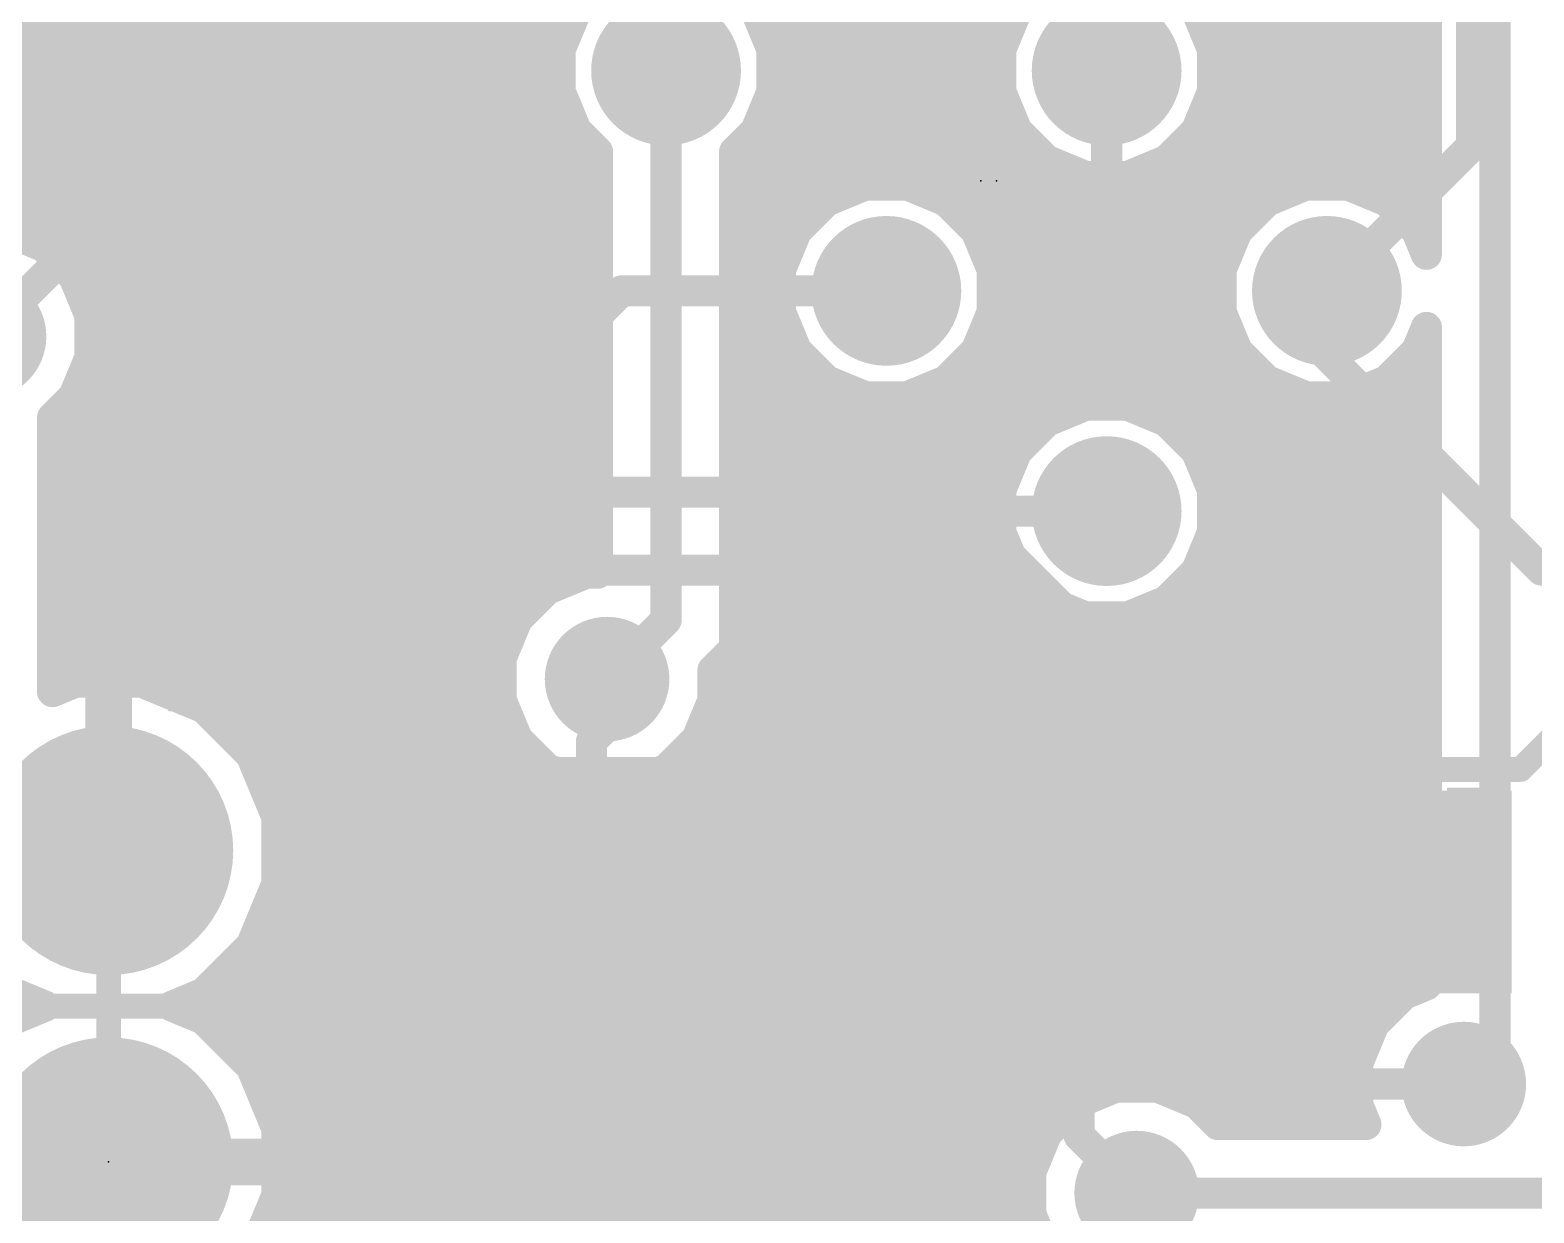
# Model space of a CAD drawing. Extents: x -0.3 to 61.8, y 0 to 38.4.
# Drawn here: x 22.22 to 34.48, y 9.87 to 19.52 of the extents above; entities that cross this region are included whole.
import ezdxf

# ---------------------------------------------------------------- set-up
doc = ezdxf.new("R2010")
doc.units = 0
for name, color, linetype in [('1', 22, 'CONTINUOUS'), ('16', 175, 'CONTINUOUS'), ('17', 82, 'CONTINUOUS'), ('18', 82, 'CONTINUOUS'), ('21', 7, 'CONTINUOUS'), ('22', 2, 'CONTINUOUS'), ('23', 7, 'CONTINUOUS'), ('24', 7, 'CONTINUOUS'), ('29', 253, 'CONTINUOUS'), ('30', 253, 'CONTINUOUS'), ('51', 53, 'CONTINUOUS')]:
    doc.layers.add(name, color=color, linetype=linetype)

# ---------------------------------------------------------------- blocks, each defined once
blk = doc.blocks.new('ROUNDP')
at = {"const_width": 0.5}
blk.add_lwpolyline([(0, -0.25, 1), (0, 0.25, 1), (0, -0.25)], format="xyb", dxfattribs=at)
blk = doc.blocks.new('RECT')
blk.add_solid([(-0.5, -0.5), (0.5, -0.5), (-0.5, 0.5), (0.5, 0.5)])
blk = doc.blocks.new('ROUNDV')
at = {"const_width": 0.5}
blk.add_lwpolyline([(0, -0.25, 1), (0, 0.25, 1), (0, -0.25)], format="xyb", dxfattribs=at)

msp = doc.modelspace()

# ---------------------------------------------------------------- linework, layer by layer
at = {"layer": '1'}
for points, const_width in [([(33.972, 24.088), (33.972, 18.5689)], 0.254), ([(25.4, 21.209), (25.4, 17.78)], 0.254), ([(24.21, 19.05), (24.172, 19.088)], 0.381), ([(30.997, 19.186), (30.997, 17.263)], 0.254), ([(23.114, 18.923), (23.241, 19.05)], 0.2794), ([(23.241, 19.05), (24.21, 19.05)], 0.2794), ([(22.225, 18.923), (23.114, 18.923)], 0.2794), ([(33.972, 18.5689), (32.7931, 17.39)], 0.254), ([(23.114, 18.288), (21.844, 17.018)], 0.254), ([(24.172, 18.288), (23.114, 18.288)], 0.254), ([(25.4, 17.78), (25.146, 17.526)], 0.254), ([(22.86, 17.145), (23.241, 17.526)], 0.381), ([(23.241, 17.526), (24.134, 17.526)], 0.381), ([(24.134, 17.526), (24.172, 17.488)], 0.381), ([(24.21, 17.526), (24.172, 17.488)], 0.254), ([(25.146, 17.526), (24.21, 17.526)], 0.254), ([(27.042, 17.39), (25.527, 15.875)], 0.254), ([(29.201, 17.39), (27.042, 17.39)], 0.254), ([(32.7931, 16.8639), (32.7931, 17.39)], 0.254), ([(22.86, 12.827), (22.86, 17.145)], 0.381), ([(30.997, 17.263), (32.258, 16.002)], 0.254), ([(32.7931, 16.8639), (34.544, 15.113)], 0.254), ([(32.258, 16.002), (32.258, 15.113)], 0.254), ([(24.185, 15.875), (24.172, 15.888)], 0.254), ([(25.527, 15.875), (24.185, 15.875)], 0.254), ([(26.289, 15.748), (25.654, 15.113)], 0.254), ([(29.845, 15.748), (26.289, 15.748)], 0.254), ([(29.9991, 15.5939), (29.845, 15.748)], 0.254), ([(30.997, 15.5939), (29.9991, 15.5939)], 0.254), ([(24.197, 15.113), (24.172, 15.088)], 0.254), ([(25.654, 15.113), (24.197, 15.113)], 0.254), ([(26.543, 15.113), (25.781, 14.351)], 0.254), ([(28.956, 15.113), (26.543, 15.113)], 0.254), ([(29.591, 14.478), (28.956, 15.113)], 0.254), ([(32.258, 15.113), (31.623, 14.478)], 0.254), ([(34.544, 15.113), (35.747, 15.113)], 0.254), ([(31.623, 14.478), (29.591, 14.478)], 0.254), ([(24.235, 14.351), (24.172, 14.288)], 0.254), ([(25.781, 14.351), (24.235, 14.351)], 0.254), ([(26.924, 14.224), (26.924, 13.843)], 0.254), ([(28.321, 14.224), (28.321, 12.539)], 0.381), ([(26.924, 13.843), (26.797, 13.716)], 0.254), ([(26.797, 13.716), (26.797, 12.513)], 0.254), ([(21.209, 12.827), (22.86, 12.827)], 0.381), ([(26.797, 12.463), (26.772, 12.488)], 0.381), ([(26.797, 11.303), (26.797, 12.463)], 0.381), ([(26.797, 12.513), (26.772, 12.488)], 0.254), ([(27.572, 12.488), (27.572, 11.062)], 0.381), ([(28.321, 12.539), (28.372, 12.488)], 0.381), ([(29.172, 12.488), (29.172, 11.519)], 0.3048), ([(29.972, 12.488), (29.972, 8.89)], 0.3048), ([(30.772, 12.488), (30.772, 10.503)], 0.254), ([(31.623, 12.437), (31.572, 12.488)], 0.254), ([(31.623, 11.43), (31.623, 12.437)], 0.254), ([(29.172, 11.519), (26.543, 8.89)], 0.3048), ([(32.131, 10.922), (31.623, 11.43)], 0.254), ([(25.781, 10.287), (26.797, 11.303)], 0.381), ([(27.572, 11.062), (26.035, 9.525)], 0.381), ([(33.909, 10.922), (32.131, 10.922)], 0.254), ([(30.772, 10.503), (31.242, 10.033)], 0.254), ([(22.86, 10.287), (25.781, 10.287)], 0.381)]:
    msp.add_lwpolyline(points, dxfattribs=dict(at, const_width=const_width))
for points, const_width in [([(24.2394, 19.1554, 1), (24.1046, 19.0206)], 0.1905), ([(31.0605, 19.186, 1), (30.9335, 19.186)], 0.127), ([(23.241, 19.1198, 1), (23.241, 18.9802)], 0.1397), ([(23.2904, 19.0006, 1), (23.1916, 19.0994)], 0.1397), ([(24.1426, 18.9826, 1), (24.2774, 19.1174)], 0.1905), ([(24.21, 18.9802, 1), (24.21, 19.1198)], 0.1397), ([(22.225, 18.9929, 1), (22.225, 18.8532)], 0.1397), ([(23.0646, 18.9724, 1), (23.1634, 18.8736)], 0.1397), ([(23.114, 18.8532, 1), (23.114, 18.9929)], 0.1397), ([(34.0169, 18.524, 1), (33.9271, 18.6138)], 0.127), ([(33.9085, 18.5689, 1), (34.0355, 18.5689)], 0.127), ([(23.114, 18.3515, 1), (23.114, 18.2245)], 0.127), ([(23.1589, 18.2431, 1), (23.0691, 18.3329)], 0.127), ([(24.172, 18.2245, 1), (24.172, 18.3515)], 0.127), ([(25.4449, 17.7351, 1), (25.3551, 17.8249)], 0.127), ([(25.3365, 17.78, 1), (25.4635, 17.78)], 0.127), ([(23.241, 17.6212, 1), (23.241, 17.4307)], 0.1905), ([(23.3084, 17.4586, 1), (23.1736, 17.5934)], 0.1905), ([(24.2014, 17.5934, 1), (24.0666, 17.4586)], 0.1905), ([(24.134, 17.4307, 1), (24.134, 17.6212)], 0.1905), ([(24.1046, 17.4206, 1), (24.2394, 17.5554)], 0.1905), ([(24.1271, 17.5329, 1), (24.2169, 17.4431)], 0.127), ([(24.21, 17.5895, 1), (24.21, 17.4625)], 0.127), ([(24.2549, 17.4811, 1), (24.1651, 17.5709)], 0.127), ([(25.1011, 17.5709, 1), (25.1909, 17.4811)], 0.127), ([(25.146, 17.4625, 1), (25.146, 17.5895)], 0.127), ([(27.042, 17.4535, 1), (27.042, 17.3265)], 0.127), ([(27.0869, 17.3451, 1), (26.9971, 17.4349)], 0.127), ([(29.201, 17.3265, 1), (29.201, 17.4535)], 0.127), ([(32.8566, 17.39, 1), (32.7296, 17.39)], 0.127), ([(32.7482, 17.4349, 1), (32.838, 17.3451)], 0.127), ([(22.7926, 17.2124, 1), (22.9274, 17.0776)], 0.1905), ([(22.9552, 17.145, 1), (22.7647, 17.145)], 0.1905), ([(31.0419, 17.3079, 1), (30.9521, 17.2181)], 0.127), ([(30.9335, 17.263, 1), (31.0605, 17.263)], 0.127), ([(32.838, 16.9088, 1), (32.7482, 16.819)], 0.127), ([(32.7296, 16.8639, 1), (32.8566, 16.8639)], 0.127), ([(32.3215, 16.002, 1), (32.1945, 16.002)], 0.127), ([(32.2131, 15.9571, 1), (32.3029, 16.0469)], 0.127), ([(24.2169, 15.9329, 1), (24.1271, 15.8431)], 0.127), ([(24.185, 15.9385, 1), (24.185, 15.8115)], 0.127), ([(24.1401, 15.8301, 1), (24.2299, 15.9199)], 0.127), ([(25.4821, 15.9199, 1), (25.5719, 15.8301)], 0.127), ([(25.527, 15.8115, 1), (25.527, 15.9385)], 0.127), ([(26.289, 15.8115, 1), (26.289, 15.6845)], 0.127), ([(26.3339, 15.7031, 1), (26.2441, 15.7929)], 0.127), ([(29.8899, 15.7929, 1), (29.8001, 15.7031)], 0.127), ([(29.845, 15.6845, 1), (29.845, 15.8115)], 0.127), ([(29.9991, 15.6574, 1), (29.9991, 15.5304)], 0.127), ([(29.9542, 15.549, 1), (30.044, 15.6388)], 0.127), ([(30.997, 15.5304, 1), (30.997, 15.6574)], 0.127), ([(24.197, 15.1765, 1), (24.197, 15.0495)], 0.127), ([(24.2419, 15.0681, 1), (24.1521, 15.1579)], 0.127), ([(25.6091, 15.1579, 1), (25.6989, 15.0681)], 0.127), ([(25.654, 15.0495, 1), (25.654, 15.1765)], 0.127), ([(26.543, 15.1765, 1), (26.543, 15.0495)], 0.127), ([(26.5879, 15.0681, 1), (26.4981, 15.1579)], 0.127), ([(29.0009, 15.1579, 1), (28.9111, 15.0681)], 0.127), ([(28.956, 15.0495, 1), (28.956, 15.1765)], 0.127), ([(32.3029, 15.0681, 1), (32.2131, 15.1579)], 0.127), ([(34.544, 15.1765, 1), (34.544, 15.0495)], 0.127), ([(34.4991, 15.0681, 1), (34.5889, 15.1579)], 0.127), ([(24.1271, 15.1329, 1), (24.2169, 15.0431)], 0.127), ([(32.1945, 15.113, 1), (32.3215, 15.113)], 0.127), ([(29.591, 14.5415, 1), (29.591, 14.4145)], 0.127), ([(31.623, 14.4145, 1), (31.623, 14.5415)], 0.127), ([(24.235, 14.4145, 1), (24.235, 14.2875)], 0.127), ([(24.2799, 14.3061, 1), (24.1901, 14.3959)], 0.127), ([(25.781, 14.2875, 1), (25.781, 14.4145)], 0.127), ([(29.5461, 14.4331, 1), (29.6359, 14.5229)], 0.127), ([(31.5781, 14.5229, 1), (31.6679, 14.4331)], 0.127), ([(24.1271, 14.3329, 1), (24.2169, 14.2431)], 0.127), ([(25.7361, 14.3959, 1), (25.8259, 14.3061)], 0.127), ([(26.9875, 14.224, 1), (26.8605, 14.224)], 0.127), ([(28.4163, 14.224, 1), (28.2258, 14.224)], 0.1905), ([(26.8605, 13.843, 1), (26.9875, 13.843)], 0.127), ([(26.9689, 13.7981, 1), (26.8791, 13.8879)], 0.127), ([(26.8605, 13.716, 1), (26.7335, 13.716)], 0.127), ([(26.7521, 13.7609, 1), (26.8419, 13.6711)], 0.127), ([(22.86, 12.7317, 1), (22.86, 12.9223)], 0.1905), ([(22.7647, 12.827, 1), (22.9552, 12.827)], 0.1905), ([(26.8394, 12.5554, 1), (26.7046, 12.4206)], 0.1905), ([(26.8923, 12.463, 1), (26.7018, 12.463)], 0.1905), ([(26.8419, 12.4681, 1), (26.7521, 12.5579)], 0.127), ([(27.6673, 12.488, 1), (27.4768, 12.488)], 0.1905), ([(28.3884, 12.6064, 1), (28.2536, 12.4716)], 0.1905), ([(28.2258, 12.539, 1), (28.4163, 12.539)], 0.1905), ([(28.3046, 12.4206, 1), (28.4394, 12.5554)], 0.1905), ([(29.2482, 12.488, 1), (29.0958, 12.488)], 0.1524), ([(30.0482, 12.488, 1), (29.8958, 12.488)], 0.1524), ([(26.7296, 12.3956, 1), (26.8644, 12.5304)], 0.1905), ([(26.7271, 12.5329, 1), (26.8169, 12.4431)], 0.127), ([(26.7335, 12.513, 1), (26.8605, 12.513)], 0.127), ([(30.8355, 12.488, 1), (30.7085, 12.488)], 0.127), ([(31.6169, 12.5329, 1), (31.5271, 12.4431)], 0.127), ([(31.6865, 12.437, 1), (31.5595, 12.437)], 0.127), ([(31.5781, 12.3921, 1), (31.6679, 12.4819)], 0.127), ([(29.2259, 11.4651, 1), (29.1181, 11.5729)], 0.1524), ([(29.0958, 11.519, 1), (29.2482, 11.519)], 0.1524), ([(31.6679, 11.4749, 1), (31.5781, 11.3851)], 0.127), ([(26.8644, 11.2356, 1), (26.7296, 11.3704)], 0.1905), ([(31.5595, 11.43, 1), (31.6865, 11.43)], 0.127), ([(26.7018, 11.303, 1), (26.8923, 11.303)], 0.1905), ([(27.6394, 10.9946, 1), (27.5046, 11.1294)], 0.1905), ([(27.4768, 11.062, 1), (27.6673, 11.062)], 0.1905), ([(32.131, 10.9855, 1), (32.131, 10.8585)], 0.127), ([(33.909, 10.8585, 1), (33.909, 10.9855)], 0.127), ([(32.0861, 10.8771, 1), (32.1759, 10.9669)], 0.127), ([(30.8169, 10.5479, 1), (30.7271, 10.4581)], 0.127), ([(30.7085, 10.503, 1), (30.8355, 10.503)], 0.127), ([(22.86, 10.3823, 1), (22.86, 10.1918)], 0.1905), ([(25.7136, 10.3544, 1), (25.8484, 10.2196)], 0.1905), ([(25.781, 10.1918, 1), (25.781, 10.3823)], 0.1905), ([(31.1971, 9.9881, 1), (31.2869, 10.0779)], 0.127)]:
    msp.add_lwpolyline(points, format="xyb", dxfattribs=dict(at, const_width=const_width))
at = {"layer": '16', "const_width": 0.254}
for points in [[(34.163, 31.877), (34.163, 11.176)], [(33.6042, 31.6455), (33.6042, 17.6884)], [(26.6728, 19.6752), (26.5413, 19.3578)], [(28.2685, 19.3578), (28.137, 19.6752)], [(30.2649, 19.6752), (30.1334, 19.3578)], [(31.8606, 19.3578), (31.7292, 19.6752)], [(21.489, 19.558), (26.6242, 19.558)], [(28.1856, 19.558), (30.2164, 19.558)], [(31.7777, 19.558), (33.6042, 19.558)], [(21.2437, 19.304), (26.5413, 19.304)], [(26.5413, 19.3578), (26.5413, 19.0142)], [(28.2685, 19.0142), (28.2685, 19.3578)], [(28.2685, 19.304), (30.1334, 19.304)], [(30.1334, 19.3578), (30.1334, 19.0142)], [(31.8606, 19.0142), (31.8606, 19.3578)], [(31.8606, 19.304), (33.6042, 19.304)], [(27.4049, 19.186), (27.4049, 14.7049)], [(21.2437, 19.05), (26.5413, 19.05)], [(26.5413, 19.0142), (26.6728, 18.6968)], [(28.137, 18.6968), (28.2685, 19.0142)], [(28.2685, 19.05), (30.1334, 19.05)], [(30.1334, 19.0142), (30.2649, 18.6968)], [(31.7292, 18.6968), (31.8606, 19.0142)], [(31.8606, 19.05), (33.6042, 19.05)], [(21.489, 18.796), (26.6317, 18.796)], [(28.1781, 18.796), (30.2238, 18.796)], [(31.7702, 18.796), (33.6042, 18.796)], [(26.6728, 18.6968), (26.8461, 18.5235)], [(27.9637, 18.5235), (28.137, 18.6968)], [(30.2649, 18.6968), (30.5078, 18.4539)], [(31.4862, 18.4539), (31.7292, 18.6968)], [(21.5942, 18.542), (26.8276, 18.542)], [(26.8461, 18.5235), (26.8461, 15.0876)], [(27.9637, 14.4735), (27.9637, 18.5235)], [(27.9822, 18.542), (30.4197, 18.542)], [(31.5743, 18.542), (33.6042, 18.542)], [(30.5078, 18.4539), (30.8252, 18.3224)], [(31.1688, 18.3224), (31.4862, 18.4539)], [(21.6916, 18.288), (26.8461, 18.288)], [(27.9637, 18.288), (33.6042, 18.288)], [(30.8252, 18.3224), (31.1688, 18.3224)], [(29.0292, 18.2536), (28.7118, 18.1221)], [(29.3728, 18.2536), (29.0292, 18.2536)], [(29.6902, 18.1221), (29.3728, 18.2536)], [(32.6213, 18.2536), (32.3039, 18.1221)], [(32.9649, 18.2536), (32.6213, 18.2536)], [(33.2823, 18.1221), (32.9649, 18.2536)], [(21.6916, 18.034), (26.8461, 18.034)], [(27.9637, 18.034), (28.6237, 18.034)], [(28.7118, 18.1221), (28.4688, 17.8792)], [(29.9331, 17.8792), (29.6902, 18.1221)], [(29.7783, 18.034), (32.2158, 18.034)], [(32.3039, 18.1221), (32.061, 17.8792)], [(33.5252, 17.8792), (33.2823, 18.1221)], [(33.3704, 18.034), (33.6042, 18.034)], [(22.3332, 17.7501), (22.0158, 17.8816)], [(22.2611, 17.78), (26.8461, 17.78)], [(27.9637, 17.78), (28.4278, 17.78)], [(28.4688, 17.8792), (28.3374, 17.5618)], [(30.0646, 17.5618), (29.9331, 17.8792)], [(29.9742, 17.78), (32.0199, 17.78)], [(32.061, 17.8792), (31.9295, 17.5618)], [(33.6042, 17.6884), (33.5252, 17.8792)], [(33.5663, 17.78), (33.6042, 17.78)], [(22.5761, 17.5072), (22.3332, 17.7501)], [(28.3374, 17.5618), (28.3374, 17.2182)], [(30.0646, 17.2182), (30.0646, 17.5618)], [(31.9295, 17.5618), (31.9295, 17.2182)], [(22.5573, 17.526), (26.8461, 17.526)], [(22.7076, 17.1898), (22.5761, 17.5072)], [(27.9637, 17.526), (28.3374, 17.526)], [(30.0646, 17.526), (31.9295, 17.526)], [(22.6735, 17.272), (26.8461, 17.272)], [(22.7076, 16.8462), (22.7076, 17.1898)], [(27.9637, 17.272), (28.3374, 17.272)], [(28.3374, 17.2182), (28.4688, 16.9008)], [(29.9331, 16.9008), (30.0646, 17.2182)], [(30.0646, 17.272), (31.9295, 17.272)], [(31.9295, 17.2182), (32.061, 16.9008)], [(33.5252, 16.9008), (33.6042, 17.0915)], [(33.6042, 17.0915), (33.6042, 11.7305)], [(22.7076, 17.018), (26.8461, 17.018)], [(27.9637, 17.018), (28.4203, 17.018)], [(29.9817, 17.018), (32.0124, 17.018)], [(33.5738, 17.018), (33.6042, 17.018)], [(22.5761, 16.5288), (22.7076, 16.8462)], [(28.4688, 16.9008), (28.7118, 16.6578)], [(29.6902, 16.6578), (29.9331, 16.9008)], [(32.061, 16.9008), (32.3039, 16.6578)], [(33.2823, 16.6578), (33.5252, 16.9008)], [(22.6735, 16.764), (26.8461, 16.764)], [(27.9637, 16.764), (28.6056, 16.764)], [(29.7963, 16.764), (32.1977, 16.764)], [(33.3884, 16.764), (33.6042, 16.764)], [(28.7118, 16.6578), (29.0292, 16.5264)], [(29.3728, 16.5264), (29.6902, 16.6578)], [(32.3039, 16.6578), (32.6213, 16.5264)], [(32.9649, 16.5264), (33.2823, 16.6578)], [(22.4028, 16.3555), (22.5761, 16.5288)], [(22.5573, 16.51), (26.8461, 16.51)], [(27.9637, 16.51), (33.6042, 16.51)], [(29.0292, 16.5264), (29.3728, 16.5264)], [(30.8252, 16.4575), (30.5078, 16.326)], [(31.1688, 16.4575), (30.8252, 16.4575)], [(31.4862, 16.326), (31.1688, 16.4575)], [(32.6213, 16.5264), (32.9649, 16.5264)], [(22.4028, 14.1222), (22.4028, 16.3555)], [(30.5078, 16.326), (30.2649, 16.0831)], [(31.7292, 16.0831), (31.4862, 16.326)], [(22.4028, 16.256), (26.8461, 16.256)], [(27.9637, 16.256), (30.4378, 16.256)], [(31.5563, 16.256), (33.6042, 16.256)], [(30.2649, 16.0831), (30.1334, 15.7657)], [(31.8606, 15.7657), (31.7292, 16.0831)], [(22.4028, 16.002), (26.8461, 16.002)], [(27.9637, 16.002), (30.2313, 16.002)], [(31.7627, 16.002), (33.6042, 16.002)], [(22.4028, 15.748), (26.8461, 15.748)], [(27.9637, 15.748), (30.1334, 15.748)], [(30.1334, 15.7657), (30.1334, 15.4221)], [(31.8606, 15.4221), (31.8606, 15.7657)], [(31.8606, 15.748), (33.6042, 15.748)], [(22.4028, 15.494), (26.8461, 15.494)], [(27.9637, 15.494), (30.1334, 15.494)], [(31.8606, 15.494), (33.6042, 15.494)], [(30.1334, 15.4221), (30.2649, 15.1047)], [(31.7292, 15.1047), (31.8606, 15.4221)], [(22.4028, 15.24), (26.8461, 15.24)], [(27.9637, 15.24), (30.2089, 15.24)], [(31.7852, 15.24), (33.6042, 15.24)], [(26.7522, 15.0876), (26.4348, 14.9561)], [(26.8461, 15.0876), (26.7522, 15.0876)], [(30.2649, 15.1047), (30.5078, 14.8618)], [(31.4862, 14.8618), (31.7292, 15.1047)], [(22.4028, 14.986), (26.5069, 14.986)], [(26.4348, 14.9561), (26.1919, 14.7132)], [(27.9637, 14.986), (30.3836, 14.986)], [(31.6104, 14.986), (33.6042, 14.986)], [(30.5078, 14.8618), (30.8252, 14.7303)], [(31.1688, 14.7303), (31.4862, 14.8618)], [(22.4028, 14.732), (26.2107, 14.732)], [(26.1919, 14.7132), (26.0604, 14.3958)], [(27.9637, 14.732), (30.8212, 14.732)], [(30.8252, 14.7303), (31.1688, 14.7303)], [(31.1729, 14.732), (33.6042, 14.732)], [(27.4049, 14.7049), (26.924, 14.224)], [(22.4028, 14.478), (26.0945, 14.478)], [(27.7876, 14.2973), (27.9637, 14.4735)], [(27.9637, 14.478), (33.6042, 14.478)], [(26.0604, 14.3958), (26.0604, 14.0522)], [(22.4028, 14.224), (26.0604, 14.224)], [(27.7876, 14.0522), (27.7876, 14.2973)], [(27.7876, 14.224), (33.6042, 14.224)], [(22.5872, 14.1986), (22.4028, 14.1222)], [(23.1328, 14.1986), (22.5872, 14.1986)], [(23.6369, 13.9898), (23.1328, 14.1986)], [(24.0228, 13.6039), (23.6369, 13.9898)], [(26.0604, 14.0522), (26.1919, 13.7348)], [(27.6561, 13.7348), (27.7876, 14.0522)], [(23.6567, 13.97), (26.0945, 13.97)], [(27.7535, 13.97), (33.6042, 13.97)], [(26.1919, 13.7348), (26.4348, 13.4919)], [(27.4132, 13.4919), (27.6561, 13.7348)], [(23.9107, 13.716), (26.2107, 13.716)], [(27.6373, 13.716), (33.6042, 13.716)], [(24.2316, 13.0998), (24.0228, 13.6039)], [(26.4348, 13.4919), (26.7522, 13.3604)], [(27.0958, 13.3604), (27.4132, 13.4919)], [(24.0816, 13.462), (26.5069, 13.462)], [(26.7522, 13.3604), (27.0958, 13.3604)], [(27.3411, 13.462), (33.6042, 13.462)], [(24.1868, 13.208), (33.6042, 13.208)], [(24.2316, 12.5542), (24.2316, 13.0998)], [(24.2316, 12.954), (33.6042, 12.954)], [(24.2316, 12.7), (33.6042, 12.7)], [(24.0228, 12.0501), (24.2316, 12.5542)], [(24.1868, 12.446), (33.6042, 12.446)], [(24.0816, 12.192), (33.6042, 12.192)], [(23.6369, 11.6642), (24.0228, 12.0501)], [(23.9107, 11.938), (33.6042, 11.938)], [(22.0831, 11.6642), (22.3419, 11.557)], [(23.3781, 11.557), (23.6369, 11.6642)], [(23.6567, 11.684), (33.4919, 11.684)], [(33.4198, 11.6541), (33.1769, 11.4112)], [(33.6042, 11.7305), (33.4198, 11.6541)], [(22.3419, 11.557), (22.0831, 11.4498)], [(23.6369, 11.4498), (23.3781, 11.557)], [(24.0228, 11.0639), (23.6369, 11.4498)], [(23.6567, 11.43), (33.1957, 11.43)], [(33.1769, 11.4112), (33.0454, 11.0938)], [(23.9107, 11.176), (33.0795, 11.176)], [(34.163, 11.176), (33.909, 10.922)], [(24.2316, 10.5598), (24.0228, 11.0639)], [(33.0454, 11.0938), (33.0454, 10.7502)], [(24.0816, 10.922), (33.0454, 10.922)], [(31.0702, 10.8966), (30.7528, 10.7651)], [(31.4138, 10.8966), (31.0702, 10.8966)], [(31.7312, 10.7651), (31.4138, 10.8966)], [(24.1868, 10.668), (30.6557, 10.668)], [(30.7528, 10.7651), (30.5099, 10.5222)], [(31.9045, 10.5918), (31.7312, 10.7651)], [(31.8283, 10.668), (33.0795, 10.668)], [(33.0454, 10.7502), (33.111, 10.5918)], [(24.2316, 10.0142), (24.2316, 10.5598)], [(33.111, 10.5918), (31.9045, 10.5918)], [(30.5099, 10.5222), (30.3784, 10.2048)], [(24.2316, 10.414), (30.4651, 10.414)], [(30.3784, 10.2048), (30.3784, 9.8612)], [(24.2316, 10.16), (30.3784, 10.16)], [(24.0228, 9.51), (24.2316, 10.0142)], [(31.242, 10.033), (34.671, 10.033)], [(24.1868, 9.906), (30.3784, 9.906)], [(30.3784, 9.8612), (30.5099, 9.5438)]]:
    msp.add_lwpolyline(points, dxfattribs=at)
at = {"layer": '16', "const_width": 0.127}
for points in [[(26.6242, 19.4945, 1), (26.6242, 19.6215)], [(28.1856, 19.6215, 1), (28.1856, 19.4945)], [(30.2164, 19.4945, 1), (30.2164, 19.6215)], [(31.7777, 19.6215, 1), (31.7777, 19.4945)], [(33.6042, 19.4945, 1), (33.6042, 19.6215)], [(26.6048, 19.3578, 1), (26.4778, 19.3578)], [(26.4827, 19.3821, 1), (26.6, 19.3335)], [(26.5413, 19.2405, 1), (26.5413, 19.3675)], [(28.332, 19.3578, 1), (28.205, 19.3578)], [(28.2685, 19.3675, 1), (28.2685, 19.2405)], [(28.2099, 19.3335, 1), (28.3272, 19.3821)], [(30.1969, 19.3578, 1), (30.0699, 19.3578)], [(30.0748, 19.3821, 1), (30.1921, 19.3335)], [(30.1334, 19.2405, 1), (30.1334, 19.3675)], [(31.9241, 19.3578, 1), (31.7971, 19.3578)], [(31.8606, 19.3675, 1), (31.8606, 19.2405)], [(31.802, 19.3335, 1), (31.9193, 19.3821)], [(33.6042, 19.2405, 1), (33.6042, 19.3675)], [(27.4684, 19.186, 1), (27.3414, 19.186)], [(26.6, 19.0385, 1), (26.4827, 18.9899)], [(26.5413, 18.9865, 1), (26.5413, 19.1135)], [(28.2685, 19.1135, 1), (28.2685, 18.9865)], [(28.3272, 18.9899, 1), (28.2099, 19.0385)], [(30.1921, 19.0385, 1), (30.0748, 18.9899)], [(30.1334, 18.9865, 1), (30.1334, 19.1135)], [(31.8606, 19.1135, 1), (31.8606, 18.9865)], [(31.9193, 18.9899, 1), (31.802, 19.0385)], [(33.6042, 18.9865, 1), (33.6042, 19.1135)], [(26.4778, 19.0142, 1), (26.6048, 19.0142)], [(28.205, 19.0142, 1), (28.332, 19.0142)], [(30.0699, 19.0142, 1), (30.1969, 19.0142)], [(31.7971, 19.0142, 1), (31.9241, 19.0142)], [(26.6317, 18.7325, 1), (26.6317, 18.8595)], [(28.1781, 18.8595, 1), (28.1781, 18.7325)], [(30.2238, 18.7325, 1), (30.2238, 18.8595)], [(31.7702, 18.8595, 1), (31.7702, 18.7325)], [(33.6042, 18.7325, 1), (33.6042, 18.8595)], [(26.7177, 18.7417, 1), (26.6279, 18.6519)], [(26.6141, 18.6725, 1), (26.7315, 18.7211)], [(28.0784, 18.7211, 1), (28.1957, 18.6725)], [(28.1819, 18.6519, 1), (28.0921, 18.7417)], [(30.3098, 18.7417, 1), (30.22, 18.6519)], [(30.2062, 18.6725, 1), (30.3236, 18.7211)], [(31.6705, 18.7211, 1), (31.7878, 18.6725)], [(31.7741, 18.6519, 1), (31.6842, 18.7417)], [(26.9096, 18.5235, 1), (26.7826, 18.5235)], [(26.8276, 18.4785, 1), (26.8276, 18.6055)], [(28.0272, 18.5235, 1), (27.9002, 18.5235)], [(27.9822, 18.6055, 1), (27.9822, 18.4785)], [(30.4197, 18.4785, 1), (30.4197, 18.6055)], [(31.5743, 18.6055, 1), (31.5743, 18.4785)], [(33.6042, 18.4785, 1), (33.6042, 18.6055)], [(26.8012, 18.4786, 1), (26.891, 18.5684)], [(27.9188, 18.5684, 1), (28.0086, 18.4786)], [(30.5321, 18.5126, 1), (30.4835, 18.3952)], [(30.4629, 18.409, 1), (30.5527, 18.4988)], [(31.4413, 18.4988, 1), (31.5311, 18.409)], [(31.5105, 18.3952, 1), (31.4619, 18.5126)], [(26.8461, 18.2245, 1), (26.8461, 18.3515)], [(27.9637, 18.3515, 1), (27.9637, 18.2245)], [(30.8252, 18.3859, 1), (30.8252, 18.2589)], [(30.8009, 18.2638, 1), (30.8495, 18.3811)], [(31.1445, 18.3811, 1), (31.1931, 18.2638)], [(31.1688, 18.2589, 1), (31.1688, 18.3859)], [(33.6042, 18.2245, 1), (33.6042, 18.3515)], [(29.0292, 18.3171, 1), (29.0292, 18.1901)], [(29.0535, 18.1949, 1), (29.0049, 18.3122)], [(29.3971, 18.3122, 1), (29.3485, 18.1949)], [(29.3728, 18.1901, 1), (29.3728, 18.3171)], [(32.6213, 18.3171, 1), (32.6213, 18.1901)], [(32.6456, 18.1949, 1), (32.597, 18.3122)], [(32.9892, 18.3122, 1), (32.9406, 18.1949)], [(32.9649, 18.1901, 1), (32.9649, 18.3171)], [(26.8461, 17.9705, 1), (26.8461, 18.0975)], [(27.9637, 18.0975, 1), (27.9637, 17.9705)], [(28.6237, 17.9705, 1), (28.6237, 18.0975)], [(28.6875, 18.1808, 1), (28.7361, 18.0634)], [(28.7567, 18.0772, 1), (28.6669, 18.167)], [(29.7351, 18.167, 1), (29.6453, 18.0772)], [(29.6659, 18.0634, 1), (29.7145, 18.1808)], [(29.7783, 18.0975, 1), (29.7783, 17.9705)], [(32.2158, 17.9705, 1), (32.2158, 18.0975)], [(32.2796, 18.1808, 1), (32.3282, 18.0634)], [(32.3488, 18.0772, 1), (32.259, 18.167)], [(33.3272, 18.167, 1), (33.2374, 18.0772)], [(33.258, 18.0634, 1), (33.3066, 18.1808)], [(33.3704, 18.0975, 1), (33.3704, 17.9705)], [(33.6042, 17.9705, 1), (33.6042, 18.0975)], [(22.2611, 17.8435, 1), (22.2611, 17.7165)], [(26.8461, 17.7165, 1), (26.8461, 17.8435)], [(27.9637, 17.8435, 1), (27.9637, 17.7165)], [(28.4239, 17.9241, 1), (28.5138, 17.8343)], [(28.5275, 17.8549, 1), (28.4102, 17.9035)], [(28.4278, 17.7165, 1), (28.4278, 17.8435)], [(29.9918, 17.9035, 1), (29.8744, 17.8549)], [(29.8882, 17.8343, 1), (29.978, 17.9241)], [(29.9742, 17.8435, 1), (29.9742, 17.7165)], [(32.0161, 17.9241, 1), (32.1059, 17.8343)], [(32.1196, 17.8549, 1), (32.0023, 17.9035)], [(32.0199, 17.7165, 1), (32.0199, 17.8435)], [(33.5839, 17.9035, 1), (33.4665, 17.8549)], [(33.4803, 17.8343, 1), (33.5701, 17.9241)], [(33.5663, 17.8435, 1), (33.5663, 17.7165)], [(33.6042, 17.7165, 1), (33.6042, 17.8435)], [(22.3781, 17.795, 1), (22.2883, 17.7052)], [(22.3089, 17.6915, 1), (22.3575, 17.8088)], [(28.4009, 17.5618, 1), (28.2739, 17.5618)], [(30.1281, 17.5618, 1), (30.0011, 17.5618)], [(31.993, 17.5618, 1), (31.866, 17.5618)], [(33.5407, 17.6884, 1), (33.6677, 17.6884)], [(33.5455, 17.6641, 1), (33.6629, 17.7127)], [(22.5573, 17.5895, 1), (22.5573, 17.4625)], [(22.6348, 17.5315, 1), (22.5175, 17.4829)], [(22.5312, 17.4623, 1), (22.621, 17.5521)], [(26.8461, 17.4625, 1), (26.8461, 17.5895)], [(27.9637, 17.5895, 1), (27.9637, 17.4625)], [(28.2787, 17.5861, 1), (28.396, 17.5375)], [(28.3374, 17.4625, 1), (28.3374, 17.5895)], [(30.0646, 17.5895, 1), (30.0646, 17.4625)], [(30.0059, 17.5375, 1), (30.1232, 17.5861)], [(31.8708, 17.5861, 1), (31.9881, 17.5375)], [(31.9295, 17.4625, 1), (31.9295, 17.5895)], [(22.6735, 17.3355, 1), (22.6735, 17.2085)], [(22.7711, 17.1898, 1), (22.6441, 17.1898)], [(26.8461, 17.2085, 1), (26.8461, 17.3355)], [(27.9637, 17.3355, 1), (27.9637, 17.2085)], [(28.396, 17.2425, 1), (28.2787, 17.1939)], [(28.3374, 17.2085, 1), (28.3374, 17.3355)], [(30.0646, 17.3355, 1), (30.0646, 17.2085)], [(30.1232, 17.1939, 1), (30.0059, 17.2425)], [(31.9881, 17.2425, 1), (31.8708, 17.1939)], [(31.9295, 17.2085, 1), (31.9295, 17.3355)], [(22.6489, 17.1655, 1), (22.7663, 17.2141)], [(28.2739, 17.2182, 1), (28.4009, 17.2182)], [(30.0011, 17.2182, 1), (30.1281, 17.2182)], [(31.866, 17.2182, 1), (31.993, 17.2182)], [(33.6677, 17.0915, 1), (33.5407, 17.0915)], [(33.6629, 17.0672, 1), (33.5455, 17.1158)], [(22.7076, 17.0815, 1), (22.7076, 16.9545)], [(26.8461, 16.9545, 1), (26.8461, 17.0815)], [(27.9637, 17.0815, 1), (27.9637, 16.9545)], [(28.4203, 16.9545, 1), (28.4203, 17.0815)], [(29.9817, 17.0815, 1), (29.9817, 16.9545)], [(32.0124, 16.9545, 1), (32.0124, 17.0815)], [(33.5738, 17.0815, 1), (33.5738, 16.9545)], [(33.6042, 16.9545, 1), (33.6042, 17.0815)], [(22.7663, 16.8219, 1), (22.6489, 16.8705)], [(28.5138, 16.9457, 1), (28.4239, 16.8559)], [(28.4102, 16.8765, 1), (28.5275, 16.9251)], [(29.8744, 16.9251, 1), (29.9918, 16.8765)], [(29.978, 16.8559, 1), (29.8882, 16.9457)], [(32.1059, 16.9457, 1), (32.0161, 16.8559)], [(32.0023, 16.8765, 1), (32.1196, 16.9251)], [(33.4665, 16.9251, 1), (33.5839, 16.8765)], [(33.5701, 16.8559, 1), (33.4803, 16.9457)], [(22.6735, 16.8275, 1), (22.6735, 16.7005)], [(22.6441, 16.8462, 1), (22.7711, 16.8462)], [(26.8461, 16.7005, 1), (26.8461, 16.8275)], [(27.9637, 16.8275, 1), (27.9637, 16.7005)], [(28.6056, 16.7005, 1), (28.6056, 16.8275)], [(29.7963, 16.8275, 1), (29.7963, 16.7005)], [(32.1977, 16.7005, 1), (32.1977, 16.8275)], [(33.3884, 16.8275, 1), (33.3884, 16.7005)], [(33.6042, 16.7005, 1), (33.6042, 16.8275)], [(28.7361, 16.7165, 1), (28.6875, 16.5992)], [(28.6669, 16.6129, 1), (28.7567, 16.7027)], [(29.6453, 16.7027, 1), (29.7351, 16.6129)], [(29.7145, 16.5992, 1), (29.6659, 16.7165)], [(32.3282, 16.7165, 1), (32.2796, 16.5992)], [(32.259, 16.6129, 1), (32.3488, 16.7027)], [(33.2374, 16.7027, 1), (33.3272, 16.6129)], [(33.3066, 16.5992, 1), (33.258, 16.7165)], [(22.5573, 16.5735, 1), (22.5573, 16.4465)], [(22.5175, 16.5531, 1), (22.6348, 16.5045)], [(22.621, 16.4839, 1), (22.5312, 16.5737)], [(26.8461, 16.4465, 1), (26.8461, 16.5735)], [(27.9637, 16.5735, 1), (27.9637, 16.4465)], [(29.0292, 16.5899, 1), (29.0292, 16.4629)], [(29.0049, 16.4677, 1), (29.0535, 16.585)], [(29.3485, 16.585, 1), (29.3971, 16.4677)], [(29.3728, 16.4629, 1), (29.3728, 16.5899)], [(30.8252, 16.521, 1), (30.8252, 16.394)], [(30.8495, 16.3989, 1), (30.8009, 16.5162)], [(31.1931, 16.5162, 1), (31.1445, 16.3989)], [(31.1688, 16.394, 1), (31.1688, 16.521)], [(32.6213, 16.5899, 1), (32.6213, 16.4629)], [(32.597, 16.4677, 1), (32.6456, 16.585)], [(32.9406, 16.585, 1), (32.9892, 16.4677)], [(32.9649, 16.4629, 1), (32.9649, 16.5899)], [(33.6042, 16.4465, 1), (33.6042, 16.5735)], [(22.4663, 16.3555, 1), (22.3393, 16.3555)], [(22.3579, 16.4004, 1), (22.4477, 16.3106)], [(30.4835, 16.3847, 1), (30.5321, 16.2674)], [(30.5527, 16.2811, 1), (30.4629, 16.3709)], [(31.5311, 16.3709, 1), (31.4413, 16.2811)], [(31.4619, 16.2674, 1), (31.5105, 16.3847)], [(22.4028, 16.3195, 1), (22.4028, 16.1925)], [(26.8461, 16.1925, 1), (26.8461, 16.3195)], [(27.9637, 16.3195, 1), (27.9637, 16.1925)], [(30.4378, 16.1925, 1), (30.4378, 16.3195)], [(31.5563, 16.3195, 1), (31.5563, 16.1925)], [(33.6042, 16.1925, 1), (33.6042, 16.3195)], [(30.22, 16.128, 1), (30.3098, 16.0382)], [(30.3236, 16.0588, 1), (30.2062, 16.1074)], [(31.7878, 16.1074, 1), (31.6705, 16.0588)], [(31.6842, 16.0382, 1), (31.7741, 16.128)], [(22.4028, 16.0655, 1), (22.4028, 15.9385)], [(26.8461, 15.9385, 1), (26.8461, 16.0655)], [(27.9637, 16.0655, 1), (27.9637, 15.9385)], [(30.2313, 15.9385, 1), (30.2313, 16.0655)], [(31.7627, 16.0655, 1), (31.7627, 15.9385)], [(33.6042, 15.9385, 1), (33.6042, 16.0655)], [(22.4028, 15.8115, 1), (22.4028, 15.6845)], [(26.8461, 15.6845, 1), (26.8461, 15.8115)], [(27.9637, 15.8115, 1), (27.9637, 15.6845)], [(30.1969, 15.7657, 1), (30.0699, 15.7657)], [(30.0748, 15.79, 1), (30.1921, 15.7414)], [(30.1334, 15.6845, 1), (30.1334, 15.8115)], [(31.9241, 15.7657, 1), (31.7971, 15.7657)], [(31.8606, 15.8115, 1), (31.8606, 15.6845)], [(31.802, 15.7414, 1), (31.9193, 15.79)], [(33.6042, 15.6845, 1), (33.6042, 15.8115)], [(22.4028, 15.5575, 1), (22.4028, 15.4305)], [(26.8461, 15.4305, 1), (26.8461, 15.5575)], [(27.9637, 15.5575, 1), (27.9637, 15.4305)], [(30.1334, 15.4305, 1), (30.1334, 15.5575)], [(31.8606, 15.5575, 1), (31.8606, 15.4305)], [(33.6042, 15.4305, 1), (33.6042, 15.5575)], [(30.0699, 15.4221, 1), (30.1969, 15.4221)], [(30.1921, 15.4464, 1), (30.0748, 15.3978)], [(31.7971, 15.4221, 1), (31.9241, 15.4221)], [(31.9193, 15.3978, 1), (31.802, 15.4464)], [(22.4028, 15.3035, 1), (22.4028, 15.1765)], [(26.8461, 15.1765, 1), (26.8461, 15.3035)], [(27.9637, 15.3035, 1), (27.9637, 15.1765)], [(30.2089, 15.1765, 1), (30.2089, 15.3035)], [(31.7852, 15.3035, 1), (31.7852, 15.1765)], [(33.6042, 15.1765, 1), (33.6042, 15.3035)], [(26.7522, 15.1511, 1), (26.7522, 15.0241)], [(26.7765, 15.0289, 1), (26.7279, 15.1463)], [(26.8461, 15.0241, 1), (26.8461, 15.1511)], [(30.3098, 15.1496, 1), (30.22, 15.0598)], [(31.7741, 15.0598, 1), (31.6842, 15.1496)], [(22.4028, 15.0495, 1), (22.4028, 14.9225)], [(26.4797, 14.9112, 1), (26.3899, 15.001)], [(26.5069, 14.9225, 1), (26.5069, 15.0495)], [(26.7826, 15.0876, 1), (26.9096, 15.0876)], [(27.9637, 15.0495, 1), (27.9637, 14.9225)], [(30.2062, 15.0804, 1), (30.3236, 15.129)], [(30.3836, 14.9225, 1), (30.3836, 15.0495)], [(31.6104, 15.0495, 1), (31.6104, 14.9225)], [(31.6705, 15.129, 1), (31.7878, 15.0804)], [(33.6042, 14.9225, 1), (33.6042, 15.0495)], [(26.4105, 15.0148, 1), (26.4591, 14.8975)], [(30.5321, 14.9205, 1), (30.4835, 14.8031)], [(30.4629, 14.8169, 1), (30.5527, 14.9067)], [(31.4413, 14.9067, 1), (31.5311, 14.8169)], [(31.5105, 14.8031, 1), (31.4619, 14.9205)], [(22.4028, 14.7955, 1), (22.4028, 14.6685)], [(26.2505, 14.6889, 1), (26.1332, 14.7375)], [(26.2107, 14.6685, 1), (26.2107, 14.7955)], [(27.9637, 14.7955, 1), (27.9637, 14.6685)], [(30.8252, 14.7938, 1), (30.8252, 14.6668)], [(30.8009, 14.6717, 1), (30.8495, 14.789)], [(30.8212, 14.6685, 1), (30.8212, 14.7955)], [(31.1445, 14.789, 1), (31.1931, 14.6717)], [(31.1729, 14.7955, 1), (31.1729, 14.6685)], [(31.1688, 14.6668, 1), (31.1688, 14.7938)], [(33.6042, 14.6685, 1), (33.6042, 14.7955)], [(26.147, 14.7581, 1), (26.2368, 14.6683)], [(27.3414, 14.7049, 1), (27.4684, 14.7049)], [(27.4498, 14.66, 1), (27.36, 14.7498)], [(22.4028, 14.5415, 1), (22.4028, 14.4145)], [(26.0945, 14.4145, 1), (26.0945, 14.5415)], [(27.9637, 14.5415, 1), (27.9637, 14.4145)], [(28.0086, 14.4286, 1), (27.9188, 14.5184)], [(33.6042, 14.4145, 1), (33.6042, 14.5415)], [(26.1239, 14.3958, 1), (25.9969, 14.3958)], [(26.0017, 14.4201, 1), (26.1191, 14.3715)], [(27.9002, 14.4735, 1), (28.0272, 14.4735)], [(22.4028, 14.2875, 1), (22.4028, 14.1605)], [(26.0604, 14.1605, 1), (26.0604, 14.2875)], [(27.8511, 14.2973, 1), (27.7241, 14.2973)], [(27.7427, 14.3422, 1), (27.8325, 14.2524)], [(27.7876, 14.2875, 1), (27.7876, 14.1605)], [(33.6042, 14.1605, 1), (33.6042, 14.2875)], [(22.3785, 14.1809, 1), (22.4271, 14.0636)], [(22.5872, 14.2621, 1), (22.5872, 14.1351)], [(22.6115, 14.1399, 1), (22.5629, 14.2573)], [(23.1571, 14.2573, 1), (23.1085, 14.1399)], [(23.1328, 14.1351, 1), (23.1328, 14.2621)], [(26.8791, 14.2689, 1), (26.9689, 14.1791)], [(22.3393, 14.1222, 1), (22.4663, 14.1222)], [(23.6818, 14.0347, 1), (23.592, 13.9449)], [(23.6126, 13.9311, 1), (23.6612, 14.0485)], [(26.1191, 14.0765, 1), (26.0017, 14.0279)], [(25.9969, 14.0522, 1), (26.1239, 14.0522)], [(27.7241, 14.0522, 1), (27.8511, 14.0522)], [(27.8463, 14.0279, 1), (27.7289, 14.0765)], [(23.6567, 14.0335, 1), (23.6567, 13.9065)], [(26.0945, 13.9065, 1), (26.0945, 14.0335)], [(27.7535, 14.0335, 1), (27.7535, 13.9065)], [(33.6042, 13.9065, 1), (33.6042, 14.0335)], [(26.2368, 13.7797, 1), (26.147, 13.6899)], [(27.701, 13.6899, 1), (27.6112, 13.7797)], [(23.9107, 13.7795, 1), (23.9107, 13.6525)], [(26.1332, 13.7105, 1), (26.2505, 13.7591)], [(26.2107, 13.6525, 1), (26.2107, 13.7795)], [(27.6373, 13.7795, 1), (27.6373, 13.6525)], [(27.5975, 13.7591, 1), (27.7148, 13.7105)], [(33.6042, 13.6525, 1), (33.6042, 13.7795)], [(24.0815, 13.6282, 1), (23.9641, 13.5796)], [(23.9779, 13.559, 1), (24.0677, 13.6488)], [(26.4591, 13.5505, 1), (26.4105, 13.4332)], [(27.4375, 13.4332, 1), (27.3889, 13.5505)], [(24.0816, 13.5255, 1), (24.0816, 13.3985)], [(26.3899, 13.447, 1), (26.4797, 13.5368)], [(26.5069, 13.3985, 1), (26.5069, 13.5255)], [(26.7522, 13.4239, 1), (26.7522, 13.2969)], [(27.0958, 13.2969, 1), (27.0958, 13.4239)], [(27.3411, 13.5255, 1), (27.3411, 13.3985)], [(27.3683, 13.5368, 1), (27.4581, 13.447)], [(33.6042, 13.3985, 1), (33.6042, 13.5255)], [(26.7279, 13.3017, 1), (26.7765, 13.4191)], [(27.0715, 13.4191, 1), (27.1201, 13.3017)], [(24.1868, 13.2715, 1), (24.1868, 13.1445)], [(33.6042, 13.1445, 1), (33.6042, 13.2715)], [(24.2951, 13.0998, 1), (24.1681, 13.0998)], [(24.1729, 13.0755, 1), (24.2903, 13.1241)], [(24.2316, 13.0175, 1), (24.2316, 12.8905)], [(33.6042, 12.8905, 1), (33.6042, 13.0175)], [(24.2316, 12.7635, 1), (24.2316, 12.6365)], [(33.6042, 12.6365, 1), (33.6042, 12.7635)], [(24.2903, 12.5299, 1), (24.1729, 12.5785)], [(24.1868, 12.5095, 1), (24.1868, 12.3825)], [(24.1681, 12.5542, 1), (24.2951, 12.5542)], [(33.6042, 12.3825, 1), (33.6042, 12.5095)], [(24.0816, 12.2555, 1), (24.0816, 12.1285)], [(33.6042, 12.1285, 1), (33.6042, 12.2555)], [(24.0677, 12.0051, 1), (23.9779, 12.095)], [(23.9107, 12.0015, 1), (23.9107, 11.8745)], [(23.9641, 12.0744, 1), (24.0815, 12.0257)], [(33.6042, 11.8745, 1), (33.6042, 12.0015)], [(23.592, 11.7091, 1), (23.6818, 11.6193)], [(23.6567, 11.7475, 1), (23.6567, 11.6205)], [(23.6612, 11.6055, 1), (23.6126, 11.7229)], [(33.3955, 11.7128, 1), (33.4441, 11.5955)], [(33.4647, 11.6092, 1), (33.3749, 11.699)], [(33.4919, 11.6205, 1), (33.4919, 11.7475)], [(33.5407, 11.7305, 1), (33.6677, 11.7305)], [(33.6285, 11.6718, 1), (33.5799, 11.7892)], [(22.3662, 11.4983, 1), (22.3176, 11.6157)], [(22.3176, 11.4983, 1), (22.3662, 11.6157)], [(23.4024, 11.6157, 1), (23.3538, 11.4983)], [(23.3538, 11.6157, 1), (23.4024, 11.4983)], [(23.6818, 11.4947, 1), (23.592, 11.4049)], [(23.6567, 11.4935, 1), (23.6567, 11.3665)], [(23.6126, 11.3911, 1), (23.6612, 11.5085)], [(33.2355, 11.3869, 1), (33.1182, 11.4355)], [(33.1957, 11.3665, 1), (33.1957, 11.4935)], [(33.132, 11.4561, 1), (33.2218, 11.3663)], [(23.9107, 11.2395, 1), (23.9107, 11.1125)], [(33.0795, 11.1125, 1), (33.0795, 11.2395)], [(34.2079, 11.1311, 1), (34.1181, 11.2209)], [(24.0815, 11.0882, 1), (23.9641, 11.0396)], [(23.9779, 11.019, 1), (24.0677, 11.1088)], [(33.1089, 11.0938, 1), (32.9819, 11.0938)], [(32.9867, 11.1181, 1), (33.1041, 11.0695)], [(34.0995, 11.176, 1), (34.2265, 11.176)], [(24.0816, 10.9855, 1), (24.0816, 10.8585)], [(33.0454, 10.8585, 1), (33.0454, 10.9855)], [(31.0702, 10.9601, 1), (31.0702, 10.8331)], [(31.0945, 10.8379, 1), (31.0459, 10.9553)], [(31.4381, 10.9553, 1), (31.3895, 10.8379)], [(31.4138, 10.8331, 1), (31.4138, 10.9601)], [(33.8641, 10.9669, 1), (33.9539, 10.8771)], [(24.1868, 10.7315, 1), (24.1868, 10.6045)], [(30.6557, 10.6045, 1), (30.6557, 10.7315)], [(30.7285, 10.8238, 1), (30.7771, 10.7065)], [(30.7977, 10.7202, 1), (30.7079, 10.81)], [(31.7761, 10.81, 1), (31.6863, 10.7202)], [(31.7069, 10.7065, 1), (31.7555, 10.8238)], [(31.8283, 10.7315, 1), (31.8283, 10.6045)], [(33.1041, 10.7745, 1), (32.9867, 10.7259)], [(32.9819, 10.7502, 1), (33.1089, 10.7502)], [(33.0795, 10.6045, 1), (33.0795, 10.7315)], [(24.2951, 10.5598, 1), (24.1681, 10.5598)], [(31.9045, 10.6553, 1), (31.9045, 10.5283)], [(31.8596, 10.5469, 1), (31.9494, 10.6367)], [(33.0524, 10.5675, 1), (33.1697, 10.6161)], [(33.111, 10.5283, 1), (33.111, 10.6553)], [(24.1729, 10.5355, 1), (24.2903, 10.5841)], [(30.465, 10.5671, 1), (30.5548, 10.4773)], [(30.5685, 10.4979, 1), (30.4512, 10.5465)], [(24.2316, 10.4775, 1), (24.2316, 10.3505)], [(30.4651, 10.3505, 1), (30.4651, 10.4775)], [(30.4419, 10.2048, 1), (30.3149, 10.2048)], [(24.2316, 10.2235, 1), (24.2316, 10.0965)], [(30.3197, 10.2291, 1), (30.4371, 10.1805)], [(30.3784, 10.0965, 1), (30.3784, 10.2235)], [(24.1681, 10.0142, 1), (24.2951, 10.0142)], [(24.2903, 9.9899, 1), (24.1729, 10.0385)], [(31.242, 10.0965, 1), (31.242, 9.9695)], [(24.1868, 9.9695, 1), (24.1868, 9.8425)], [(30.4371, 9.8855, 1), (30.3197, 9.8369)], [(30.3784, 9.8425, 1), (30.3784, 9.9695)], [(30.3149, 9.8612, 1), (30.4419, 9.8612)]]:
    msp.add_lwpolyline(points, format="xyb", dxfattribs=at)
at = {"layer": '21', "const_width": 0.2032}
for points in [[(25.172, 13.888), (25.172, 22.688)], [(25.572, 13.488), (25.172, 13.888)], [(34.772, 13.888), (34.372, 13.488)], [(34.372, 13.488), (25.572, 13.488)], [(22.86, 11.811), (22.86, 11.557)], [(22.86, 11.557), (22.098, 11.557)], [(23.622, 11.557), (22.86, 11.557)], [(22.86, 11.557), (22.86, 11.303)]]:
    msp.add_lwpolyline(points, dxfattribs=at)
at = {"layer": '21', "const_width": 0.1016}
for points in [[(25.2079, 13.9239, 1), (25.1361, 13.8521)], [(25.1212, 13.888, 1), (25.2228, 13.888)], [(25.572, 13.5388, 1), (25.572, 13.4372)], [(25.5361, 13.4521, 1), (25.6079, 13.5239)], [(34.3361, 13.5239, 1), (34.4079, 13.4521)], [(34.372, 13.4372, 1), (34.372, 13.5388)], [(22.9108, 11.811, 1), (22.8092, 11.811)], [(22.86, 11.6078, 1), (22.86, 11.5062)], [(22.9108, 11.557, 1), (22.8092, 11.557)], [(22.86, 11.5062, 1), (22.86, 11.6078)], [(23.622, 11.5062, 1), (23.622, 11.6078)], [(22.8092, 11.557, 1), (22.9108, 11.557)], [(22.8092, 11.303, 1), (22.9108, 11.303)]]:
    msp.add_lwpolyline(points, format="xyb", dxfattribs=at)
at = {"layer": '22', "const_width": 0.1016}
for points in [[(30.2427, 15.3066, 1), (30.1708, 15.2347)], [(30.6558, 14.7498, 1), (30.7276, 14.8216)]]:
    msp.add_lwpolyline(points, format="xyb", dxfattribs=at)
at = {"layer": '22', "const_width": 0.2032}
msp.add_lwpolyline([(30.6917, 14.7857), (30.2068, 15.2706)], dxfattribs=at)
at = {"layer": '23'}
for p in [(29.972, 18.288), (22.86, 10.287)]:
    msp.add_point(p, dxfattribs=at)
at = {"layer": '24'}
msp.add_point((30.099, 18.288), dxfattribs=at)
at = {"layer": '30', "const_width": 0.6107}
for points in [[(27.4049, 18.8807, 1), (27.4049, 19.4914, 1), (27.4049, 18.8807)], [(30.997, 18.8807, 1), (30.997, 19.4914, 1), (30.997, 18.8807)], [(29.201, 17.0846, 1), (29.201, 17.6953, 1), (29.201, 17.0846)], [(32.7931, 17.0846, 1), (32.7931, 17.6953, 1), (32.7931, 17.0846)], [(30.997, 15.2886, 1), (30.997, 15.8993, 1), (30.997, 15.2886)]]:
    msp.add_lwpolyline(points, format="xyb", dxfattribs=at)

# ---------------------------------------------------------------- block references
at = {"layer": '1'}
for p, xscale, yscale in [((24.172, 19.088), 1.5, 0.5), ((24.172, 18.288), 1.5, 0.5), ((24.172, 17.488), 1.5, 0.5), ((24.172, 16.688), 1.5, 0.5), ((24.172, 15.888), 1.5, 0.5), ((24.172, 15.088), 1.5, 0.5), ((24.172, 14.288), 1.5, 0.5), ((25.972, 12.488), 0.5, 1.5), ((26.772, 12.488), 0.5, 1.5), ((27.572, 12.488), 0.5, 1.5), ((28.372, 12.488), 0.5, 1.5), ((29.172, 12.488), 0.5, 1.5), ((29.972, 12.488), 0.5, 1.5), ((30.772, 12.488), 0.5, 1.5), ((31.572, 12.488), 0.5, 1.5), ((32.372, 12.488), 0.5, 1.5), ((33.172, 12.488), 0.5, 1.5), ((33.972, 12.488), 0.5, 1.5)]:
    msp.add_blockref('RECT', p, dxfattribs=dict(at, xscale=xscale, yscale=yscale))
at = {"layer": '17'}
for p, xscale, yscale, rotation in [((27.4049, 19.186), 0.8636, 0.8636, 135), ((27.4049, 19.186), 0.8636, 0.8636, 135), ((30.997, 19.186), 0.8636, 0.8636, 135), ((30.997, 19.186), 0.8636, 0.8636, 135), ((29.201, 17.39), 0.8636, 0.8636, 135), ((29.201, 17.39), 0.8636, 0.8636, 135), ((32.7931, 17.39), 0.8636, 0.8636, 135), ((32.7931, 17.39), 0.8636, 0.8636, 135), ((30.997, 15.5939), 0.8636, 0.8636, 135), ((30.997, 15.5939), 0.8636, 0.8636, 135), ((22.86, 12.827), 1.8796, 1.8796, 90), ((22.86, 12.827), 1.8796, 1.8796, 90), ((22.86, 10.287), 1.8796, 1.8796, 90), ((22.86, 10.287), 1.8796, 1.8796, 90)]:
    msp.add_blockref('ROUNDP', p, dxfattribs=dict(at, xscale=xscale, yscale=yscale, rotation=rotation))
at = {"layer": '18', "xscale": 0.8636, "yscale": 0.8636}
for p in [(22.225, 18.923), (22.225, 18.923), (21.844, 17.018), (21.844, 17.018), (26.924, 14.224), (26.924, 14.224), (28.321, 14.224), (28.321, 14.224), (33.909, 10.922), (33.909, 10.922), (31.242, 10.033), (31.242, 10.033)]:
    msp.add_blockref('ROUNDV', p, dxfattribs=at)
at = {"layer": '29'}
for name, p, xscale, yscale in [('ROUNDV', (22.225, 18.923), 1.016, 1.016), ('RECT', (24.172, 19.088), 1.6524, 0.6524), ('RECT', (24.172, 18.288), 1.6524, 0.6524), ('RECT', (24.172, 17.488), 1.6524, 0.6524), ('ROUNDV', (21.844, 17.018), 1.016, 1.016), ('RECT', (24.172, 16.688), 1.6524, 0.6524), ('RECT', (24.172, 15.888), 1.6524, 0.6524), ('RECT', (24.172, 15.088), 1.6524, 0.6524), ('ROUNDV', (26.924, 14.224), 1.016, 1.016), ('ROUNDV', (28.321, 14.224), 1.016, 1.016), ('RECT', (24.172, 14.288), 1.6524, 0.6524), ('RECT', (25.972, 12.488), 0.6524, 1.6524), ('RECT', (26.772, 12.488), 0.6524, 1.6524), ('RECT', (27.572, 12.488), 0.6524, 1.6524), ('RECT', (28.372, 12.488), 0.6524, 1.6524), ('RECT', (29.172, 12.488), 0.6524, 1.6524), ('RECT', (29.972, 12.488), 0.6524, 1.6524), ('RECT', (30.772, 12.488), 0.6524, 1.6524), ('RECT', (31.572, 12.488), 0.6524, 1.6524), ('RECT', (32.372, 12.488), 0.6524, 1.6524), ('RECT', (33.172, 12.488), 0.6524, 1.6524), ('RECT', (33.972, 12.488), 0.6524, 1.6524), ('ROUNDV', (33.909, 10.922), 1.016, 1.016), ('ROUNDV', (31.242, 10.033), 1.016, 1.016)]:
    msp.add_blockref(name, p, dxfattribs=dict(at, xscale=xscale, yscale=yscale))
at = {"layer": '29', "xscale": 2.032, "yscale": 2.032, "rotation": 90}
for p in [(22.86, 12.827), (22.86, 10.287)]:
    msp.add_blockref('ROUNDP', p, dxfattribs=at)
at = {"layer": '30', "xscale": 1.016, "yscale": 1.016}
for p in [(22.225, 18.923), (21.844, 17.018), (26.924, 14.224), (28.321, 14.224), (33.909, 10.922), (31.242, 10.033)]:
    msp.add_blockref('ROUNDV', p, dxfattribs=at)
at = {"layer": '30', "xscale": 2.032, "yscale": 2.032, "rotation": 90}
for p in [(22.86, 12.827), (22.86, 10.287)]:
    msp.add_blockref('ROUNDP', p, dxfattribs=at)
at = {"layer": '51'}
for p, xscale, yscale in [((24.447, 19.0879), 1.1501, 0.4001), ((24.447, 18.288), 1.1501, 0.3998), ((24.447, 17.4881), 1.1501, 0.4001), ((24.447, 16.688), 1.1501, 0.4001), ((24.447, 15.8881), 1.1501, 0.4), ((24.447, 15.088), 1.1501, 0.4), ((24.447, 14.288), 1.1501, 0.3998), ((25.972, 12.763), 0.3998, 1.1501), ((26.772, 12.763), 0.4, 1.1501), ((27.5721, 12.763), 0.4, 1.1501), ((28.372, 12.763), 0.4001, 1.1501), ((29.1721, 12.763), 0.4001, 1.1501), ((29.972, 12.763), 0.3998, 1.1501), ((30.772, 12.763), 0.4001, 1.1501), ((31.5721, 12.763), 0.4001, 1.1501), ((32.3719, 12.763), 0.4, 1.1501), ((33.172, 12.763), 0.4, 1.1501), ((33.972, 12.763), 0.3998, 1.1501)]:
    msp.add_blockref('RECT', p, dxfattribs=dict(at, xscale=xscale, yscale=yscale))

doc.saveas('drawing.dxf')
